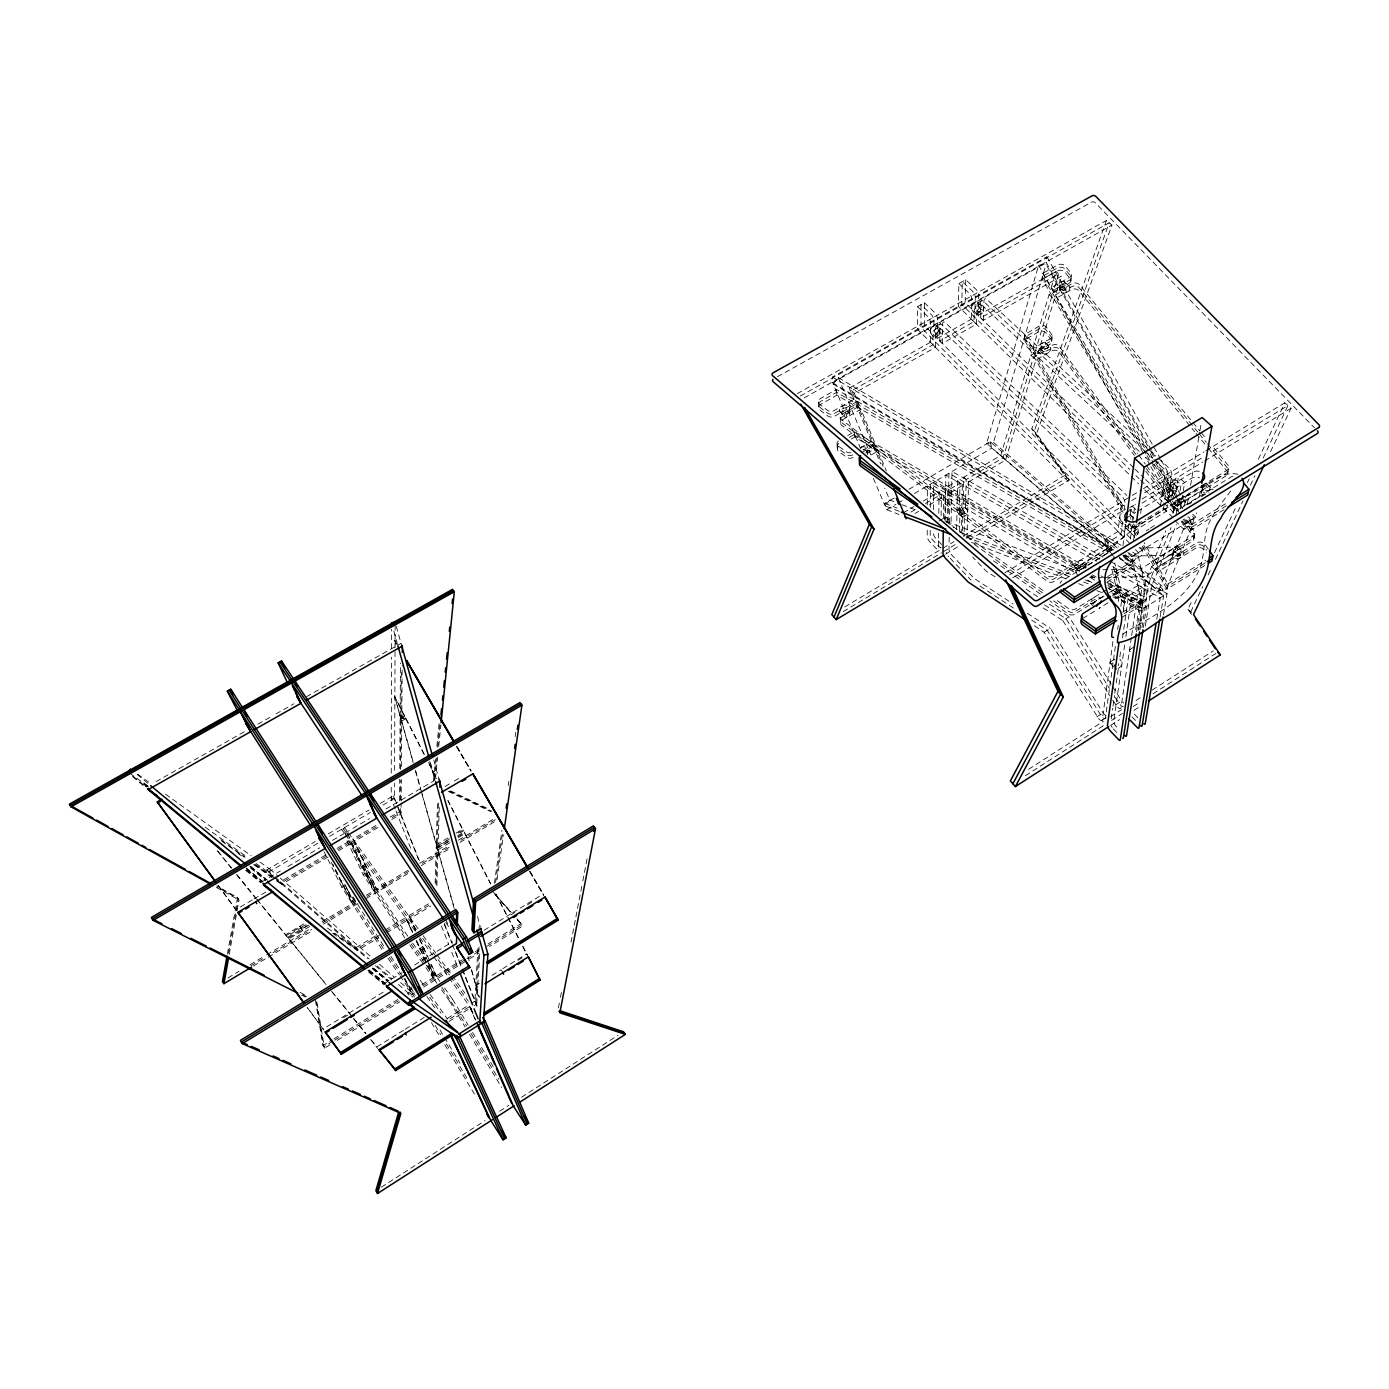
<?xml version="1.0" encoding="UTF-8"?>
<svg xmlns="http://www.w3.org/2000/svg" width="1389" height="1389" viewBox="0 0 1389 1389"><rect width="100%" height="100%" fill="white"/><g stroke="black" fill="none" stroke-linecap="round" stroke-linejoin="round"><path stroke-width="0.75" stroke-dasharray="5 3.75" d="M1129.83 543.429L917.573 329.297L917.504 306.639L924.432 302.767L924.414 325.46L1136.983 539.019M395.188 808.988L391.194 798.883L391.229 783.865M391.247 773.117L391.438 657.136M391.455 648.541L391.49 629.217M927.227 530.129L927.21 536.432A4.462 1.667 59.3 0 0 929.883 542.005L935.717 548.117A4.48 1.667 59.2 0 0 938.46 548.204L938.617 532.022M927.296 504.867L927.366 485.924L1076.423 573.483M419.356 860.798L394.511 798.293L394.563 783.257M394.598 770.374L395.136 624.356M930.37 342.319L849.235 388.069L854.287 393.226L935.526 347.302L930.37 342.319L930.456 322.699A5.209 2.188 62 0 0 927.348 316.05L917.504 306.639M930.231 530.442L930.196 534.661A4.462 1.667 59.3 0 0 932.87 540.217L938.721 546.328A4.48 1.684 59.3 0 0 940.995 547.457L937.992 549.245M930.335 507.28L930.456 484.101L1079.739 571.435M399.546 800.811L399.685 779.194M399.754 768.395L400.101 718.686L404.512 716.151L403.765 714.206L400.101 716.307L401.786 718.721L405.102 716.811L424.999 755.824M400.101 716.307L400.466 663.039M400.292 808.467L400.275 812.791L390.951 818.277M400.362 799.821L400.501 780.392M400.57 769.575L400.935 719.884L403.244 718.564L402.497 716.62L400.952 717.505L401.282 670.644M391.75 819.458L401.056 813.971L401.143 803.172M401.161 801.002L401.334 779.403M401.421 766.45L401.768 721.099L400.101 718.686M401.786 718.721L402.202 665.453M933.356 509.694L933.547 482.296L1083.073 569.386M935.526 347.302L935.682 327.682A5.226 2.205 61.9 0 1 938.86 327.04L1118.128 498.373A5.591 2.552 58.4 0 1 1121.305 505.37L1117.937 531.536L1104.585 539.713L1105.766 544.557L1111.686 550.339L1062.151 580.776A5.625 4.445 4 0 0 1061.127 581.592M1139.24 451.39L980.443 303.653A5.191 2.309 62.1 0 0 977.144 304.382L976.536 324.141L942.402 343.413L937.245 338.465L937.401 318.81A5.209 2.205 62.1 0 0 934.293 312.16L924.432 302.767M938.825 513.305L939.051 491.758L922.938 501.238M942.402 343.413L942.627 323.776A5.226 2.222 61.9 0 1 945.822 323.116L1125.403 493.963A5.573 2.587 58.4 0 1 1126.705 495.491M941.134 515.684L941.395 494.154L925.265 503.651M943.444 518.08L943.739 496.567L939.051 491.758M944.468 519.59A3.837 1.875 -43.9 0 0 944.833 518.305L945.267 488.095L957.663 480.802L962.386 485.577L961.223 532.039M945.18 521.569L945.857 475.073L1096.32 561.225M948.131 521.917L948.93 473.267L1099.619 559.194M949.191 537.213L948.982 549.35A4.497 1.702 59.1 0 0 951.656 554.923L974.123 578.362L1013.137 603.955M949.451 523.063L949.972 492.887L945.267 488.095M978.099 315.407L1056.039 271.463L1061.352 276.203L983.325 320.303L978.099 315.407L978.724 295.631A5.174 2.309 62.3 0 0 975.686 289.016L965.72 279.779L958.879 283.582L958.41 306.396L1138.633 483.806M956.587 529.365L957.663 480.802M959.486 531.64L960.025 509.294A3.802 1.493 59.5 0 1 962.403 509.277A3.802 1.493 59.5 0 1 964.661 514.017L964.053 536.328M965.72 279.779L965.164 302.611L1133.302 467.468M1123.006 512.367L1024.388 340.027L1038.798 331.797A4.844 3.525 0.9 0 1 1046.108 332.943L1051.143 339.871A4.861 3.542 1.1 0 1 1049.893 344.298L1030.846 355.254L1000.705 455.488L963.862 477.156L962.369 533.914A4.462 1.719 59.3 0 1 962.16 534.73M976.536 324.141L971.328 319.227L971.883 299.468A5.174 2.292 62.3 0 0 968.827 292.853L958.879 283.582M435.139 883.178L436.181 847.186L448.23 839.998M449.168 840.866L438.039 847.516L436.25 844.877L437.5 801.8M436.007 884.463L437.084 848.505L449.116 841.3M438.42 803.137L437.153 846.196L450.123 838.452M966.935 538.602L968.584 481.914L963.862 477.156M436.893 885.765L437.969 849.808L436.181 847.186M438.039 847.516L439.289 806.61M983.325 320.303L984.002 300.528A5.191 2.327 62.1 0 1 987.319 299.798L1155.926 455.957M474.031 1005.827L476.74 1004.125L474.864 1001.261L475.646 987.666L479.118 985.496M479.726 953.896L477.677 988.343L475.767 985.461L478.024 946.673M478.91 931.498L479.257 925.404M475.802 1002.702L476.601 989.107M476.722 986.902L479.136 945.978M476.74 1004.125L477.556 990.548L475.646 987.666M1024.388 340.027L1024.717 334.436L1039.18 326.172A4.861 3.542 0.9 0 1 1046.507 327.335L1051.56 334.263A4.879 3.559 1.1 0 1 1050.31 338.69L1032.808 348.743L1037.878 353.466L1052.098 345.288A4.914 3.594 1.3 0 1 1059.755 346.903L1137.626 453.491M1145.96 453.908L1042.306 279.363L1042.705 273.39L1057.706 264.952A5.018 3.559 0.9 0 1 1065.172 265.976L1070.745 272.748A5.018 3.577 1 0 1 1069.565 277.314L1051.143 287.749L1056.404 292.489L1071.909 283.686A5.052 3.611 1.3 0 1 1079.791 285.231L1191.536 420.902M1040.83 350.913L1041.212 345.323M1051.716 341.625L1052.133 336.016M1059.633 289.902L1060.085 283.946M1070.919 280.838L1071.423 274.866M433.437 780.479L435.573 759.002M436.858 746.119L439.219 722.506M434.462 779.507L436.615 758.029M437.691 747.299L440.053 723.669M435.486 778.517L437.657 757.057M438.733 746.31L440.903 724.85M1151.325 450.088L1046.316 262.66L1046.924 256.774L832.358 377.079L832.48 382.739L1113.787 550.096M1085.694 568.361L1086.094 564.663M1122.572 521.83L1120.923 534.418L1107.554 542.613L1108.717 547.44L1081.475 564.16A4.653 2.014 -44.2 0 0 1077.656 568.726A4.653 2.014 -44.2 0 0 1079.861 570.237M1123.944 510.822L1124.934 503.165A5.573 2.57 58.4 0 0 1121.756 496.168L942.35 325.078A5.226 2.222 61.9 0 0 939.155 325.738L939.086 333.794A4.323 1.823 61.9 0 1 936.464 334.315A4.323 1.823 61.9 0 1 933.877 328.811L933.929 320.755A5.209 2.205 62.1 0 0 930.821 314.105L920.976 304.712L920.994 327.387L1131.879 539.679M1111.686 550.339L1110.523 545.512L1123.892 537.317L1125.576 524.729M1122.937 545.738L1125.784 524.382M1112.902 641.51L1102.345 719.624A4.809 1.893 56.3 0 1 1098.89 718.981L1044.129 632.255L1033.277 625.085M1118.301 601.489L1118.874 597.27L1124.534 602.895L1123.371 611.316M1128.91 523.74L1128.059 530.042L1145.838 519.156M1130.229 514.763L1131.254 507.211A2.813 1.302 58.2 0 1 1133.32 507.176L1136.167 509.902M1115.35 646.371L1105.453 717.627A4.809 1.893 56.3 0 1 1101.998 716.984L1047.254 630.328L1029.544 618.661M1117.659 629.547L1118.232 625.328M1120.836 606.403L1121.704 600.083L1119.326 591.141L1112.207 595.568M1130.42 539.14L1134.882 504.988A2.813 1.302 58.2 0 1 1135.455 504.259M1123.302 609.927L1125.663 593.051L1139.188 584.63L1144.883 590.203L1138.754 630.38M1133.424 541.224L1135.803 524.104M1128.667 553.707L1131.67 556.624L1132.261 552.371M1134.344 537.456L1136.133 524.677M494.415 883.473L501.933 830.275M508.235 785.566L508.843 781.312M515.145 736.621L515.736 732.368M495.595 882.605L502.818 831.542M1119.829 656.98L1120.732 650.66M1122.52 638.02L1128.493 595.846L1142.036 587.408L1135.369 631.856M1106.998 582.113L1132.695 566.226L1133.476 560.652L1124.083 555.235M1111.217 718.808L1112.711 708.251M1113.006 706.133L1114.499 695.576M1114.794 693.458L1115.992 685.02M1116.305 682.902L1118.701 666.008A4.184 1.736 56.6 0 0 1118.128 663.543M1137.591 534.73L1139.414 521.882M1140.629 513.322L1141.254 509.051M497.071 879.619L503.426 834.945M1124.673 645L1113.735 721.03A4.827 1.927 56.1 0 0 1116.461 726.846L1119.221 729.729M1125.871 636.579L1131.341 598.659L1144.883 590.203M1131.358 637.568L1120.992 707.678A4.792 1.945 56.2 0 1 1117.503 707.07L1110.887 697.643M1131.67 635.45L1139.188 584.63M1136.567 631.873L1139.761 610.691L1167.055 593.589L1112.346 562.528M1121.965 617.358L1141.445 605.153L1142.244 599.926L1108.613 580.255M1138.511 629.234L1145.925 580.428L1151.585 566.521L1192.127 541.363A5.313 4.098 6.9 0 0 1192.821 535.755L1181.379 520.042M1139.952 629.755L1143.199 608.556L1141.723 601.576L1109.36 589.196M1160.527 505.492L1164.607 479.066A5.539 2.674 58.4 0 0 1161.482 472.086L1150.37 461.738M1141.914 627.724L1148.772 583.206L1154.45 569.316L1177.16 555.201A4.445 1.806 -44.8 0 0 1180.98 550.443A4.445 1.806 -44.8 0 0 1178.063 549.87L1156.985 562.962L1171.049 527.646M1143.321 627.62L1146.62 606.403L1107.363 583.536M1147.609 518.062L1163.531 508.322L1164.52 501.967M1164.85 499.832L1165.84 493.477A4.705 1.997 -45.6 0 1 1169.868 488.39A4.705 1.997 -45.6 0 1 1172.958 489.136L1171.934 495.508M1145.335 626.231L1151.637 586.002L1157.332 572.094L1195.669 548.238A5.348 4.132 7.4 0 1 1203.759 549.697L1206.103 552.926M1167.559 501.186L1171.76 474.708A5.539 2.691 58.4 0 0 1168.653 467.728L1157.506 457.432M1130.42 523.913L1125.073 527.178L1131.045 532.925L1166.534 511.152L1167.541 504.797M1167.871 502.679L1170.996 482.99A2.795 1.354 58.1 0 1 1173.132 482.921L1177.455 486.949L1176.466 492.991M1170.58 504.016L1173.583 506.829L1174.278 502.592M1175.997 491.984A4.705 1.997 -45.6 0 0 1172.906 491.237A4.705 1.997 -45.6 0 0 1168.896 496.324A4.601 2.205 58.1 0 1 1165.388 496.394A4.601 2.205 58.1 0 1 1162.819 490.63A4.688 1.997 -45.6 0 1 1166.829 485.542A4.688 1.997 -45.6 0 1 1169.92 486.306A4.601 2.222 58.1 0 0 1172.49 492.053A4.601 2.222 58.1 0 0 1175.997 491.984L1178.167 478.615A2.778 1.354 58.1 0 1 1180.32 478.545L1184.643 482.556L1183.289 490.63M1173.184 513.149L1175.146 501.047M1156.777 619.147L1160.266 597.843L1111.356 569.855M1176.049 515.006L1178.376 500.891M1180.042 490.803L1181.049 484.744L1176.726 480.733A2.778 1.354 58.1 0 0 1174.59 480.802L1172.438 494.154A4.601 2.222 58.1 0 1 1172.177 494.866M1160.128 617.046L1163.652 595.725L1162.246 588.728L1122.92 555.131M1204.784 565.497L1166.968 589.179L1167.854 583.918L1144.171 542.648M1172.75 554.558L1173.653 549.228M1180.251 508.791L1182.959 492.644M1163.478 614.928L1167.055 593.589M1187.335 504.311L1189.14 493.737M1190.599 485.265L1199.662 432.378M1200.027 430.26L1201.468 421.787M1224.004 509.711L1191.172 530.025L1192.161 524.382L1187.734 516.951M227.379 954.017L237.536 897.554L216.753 885.991M1131.67 556.624L1195.738 517.073L1196.485 512.854M1199.506 495.96L1201.381 485.403M1201.572 492.14L1202.596 486.428M1193.932 538.724L1194.887 533.376M228.49 953.167L238.283 898.787L217.517 887.258M229.202 954.399L236.772 912.59M237.137 910.49L239.03 900.037L237.536 897.554M1139.414 547.249L1142.4 550.27L1133.424 555.808L1132.417 561.173L1123.093 555.635M558.395 1007.963L560.027 999.49M560.444 997.371L561.66 991.017M571.018 942.315L575.497 919.014M575.897 916.896L577.13 910.559M577.529 908.441L582.408 883.022M582.824 880.904L584.04 874.549M584.439 872.431L587.703 855.485M1227.65 473.666L1228.761 467.919M1107.693 576.591L1141.341 555.652L1142.4 550.27M1174.886 520.476L1183.897 529.348L1185.112 523.896L1193.932 518.462L1191.814 514.694M1193.932 518.462L1192.682 523.931L1188.446 516.343M1110.992 550.148L986.624 443.369L1038.642 265.23L1046.039 264.414L1149.901 449.932M986.624 443.369L993.5 442.414L1046.039 264.414M1032.808 348.743L1049.077 294.642L1069.079 283.287A5 3.559 1.1 0 0 1070.242 278.72L1064.686 271.966A5 3.542 0.9 0 0 1057.255 270.924L1042.306 279.363M1051.143 287.749L1056.039 271.463M968.584 481.914L1005.48 460.176L1035.916 359.977L1051.681 350.879A4.896 3.577 1.4 0 1 1059.303 352.493L1134.327 455.47M1037.878 353.466L1054.32 299.364L1071.405 289.659A5.035 3.594 1.4 0 1 1079.253 291.204L1194.696 431.719M1056.404 292.489L1061.352 276.203M1069.322 480.004L1064.669 475.507L1031.784 428.871L1106.495 220.434L1111.947 225.087L1036.611 433.507L1069.322 480.004L969.678 539.661M1208.291 549.193L1204.767 544.349A5.365 4.132 7.3 0 0 1196.641 542.891L1159.867 565.757L1154.103 560.184L1165.77 530.737M1172.767 513.079L1175.094 507.193L1225.862 476.045A5.487 4.115 6.7 0 0 1226.296 470.211L1207.058 446.789M1177.768 500.439L1183.775 506.065L1186.675 498.807L1183.671 495.995L1180.772 503.252L1207.163 487.053A4.618 1.91 -45.7 0 1 1210.097 487.799A4.618 1.91 -45.7 0 1 1206.121 492.765M1159.867 565.757L1176.361 524.573M1119.169 557.163L1158.461 590.881L1184.366 526.917L1181.223 521.257M1158.461 590.881L1166.17 589.596L1192.3 525.667L1188.064 518.08M1191.519 614.511L1187.994 609.233L1191.658 601.454M1214.49 552.77L1236.401 506.03M1247.357 482.66L1249.197 478.771M1258.33 459.29L1284.808 402.81L1291.093 408.244L1269.911 453.022M1190.738 611.907L1202.666 586.592M1208.17 574.907L1211.833 567.129M1215.497 559.333L1243.016 500.925M1250.343 485.351L1254.944 475.628M1263.191 458.092L1287.95 405.536L1210.809 452.449M1230.637 491.064C1220.532 504.971 1207.614 518.479 1205.235 536.258C1203.638 548.863 1203.516 562.041 1197.474 573.57C1182.473 603.798 1149.172 617.567 1122.017 634.513M1111.912 592.895L1142.296 604.545L1147.401 597.808L1138.181 555.444L1132.591 552.128M1142.296 604.545L1132.851 562.406L1138.181 555.444M899.256 511.326L885.088 505.891L889.741 500.04L884.776 488.199M860.781 448.89L833.14 384.024L838.314 377.669L1121.409 545.512M256.01 863.524L268.285 872.292L270.508 869.618L278.633 876.685M1146.342 530.841L1149.033 529.053M1150.387 528.167L1154.519 525.493M1110.592 725.388L1119.569 719.624M1133.962 710.369L1139.362 706.897M1101.894 720.44L1106.564 717.436M1028.624 769.263L1103.456 721.29M1110.766 716.602L1121.6 709.657M1135.976 700.438L1141.376 696.983M1152.158 690.073L1213.274 650.885M381.333 1187.178L485.126 1120.576M499.693 1111.235L508.808 1105.401M521.552 1097.223L618.07 1035.291M1025.447 775.704L1104.429 725.006M1111.599 720.387L1122.381 713.477M1133.181 706.55L1140.369 701.931M1152.957 693.858L1215.896 653.455M1096.859 716.863L1103.074 712.887L1105.106 715.005A4.809 1.91 56.3 0 0 1106.026 715.821M1115.471 704.97L1121.635 701.011L1123.684 703.112M1110.505 661.789L1115.367 658.716M1129.951 649.496L1134.796 646.441M1122.677 612.167L1142.244 599.926M1167.854 583.918L1205.791 560.184M1141.723 601.576L1162.246 588.728M1124.1 613.66L1141.845 602.548L1108.266 582.894M1205.287 562.858L1167.402 586.557L1143.772 545.304M1112.207 595.377L1121.183 589.804L1114.742 563.049M1104.394 577.442L1144.883 576.713L1180.008 554.888L1176.257 546.953L1139.831 548.151M1082.899 618.418L1097.241 609.511M1107.936 602.843L1099.029 608.382A4.48 3.559 5.3 0 0 1099.897 607.653M1115.054 598.416L1122.173 593.971L1116.478 588.328L1111.131 591.645M1122.173 593.971L1124.361 603.017L1118.874 597.27M447.136 1018.536L468.822 1005.028M472.138 1002.962L474.864 1001.261M449.88 1018.849L469.76 1006.469L475.802 1020.359M448.994 1021.436L470.697 1007.893L474.153 1015.845M1106.495 589.7L1075.468 608.938A5.382 4.289 4.5 0 1 1068.054 608.243L1055.675 599.458M1108.283 588.589L1115.454 584.144L1111.408 567.632M1154.103 560.184L1193.082 535.998A5.33 4.098 6.8 0 0 1193.776 530.39L1186.119 519.903M1111.322 569.507L1141.081 568.761L1176.257 546.953M441.546 989.819L449.654 1001.278L452.658 999.42L468.128 1025.082M1044.129 632.255L1050.379 628.384L1103.074 712.887M1043.226 607.965L1062.863 620.64L1069.079 616.785L1111.356 684.534M403.505 1030.325L376.853 1046.855L371.453 1040.222M405.223 1029.249L424.166 1017.495M475.767 985.461L479.379 983.221M492.036 975.373L501.064 969.765L502.992 972.613M502.887 968.619L526.761 953.809L527.386 955.528L522.49 946.013M1098.595 599.197L1107.554 593.641M1109.36 592.53L1118.319 586.974L1112.815 564.299M1104.029 596.055L1074.912 614.129A5.365 4.289 4.6 0 1 1067.516 613.434L1049.91 600.899M517.906 960.355L525.233 955.806M1183.897 529.348L1226.938 502.887M1107.346 579.369L1133.094 563.448L1121.826 556.937M1226.383 505.735L1191.658 527.212L1186.137 517.923M329.992 1044.841L324.47 1048.244L322.908 1045.604L332.075 1039.962M333.916 1038.833L398.157 999.281M407.324 993.621L411.005 991.364M422.013 984.575L462.398 959.712M475.229 951.812L478.91 949.538M488.077 943.895L521.118 923.546L522.82 925.994L489.761 946.378M425.815 967.577L433.229 978.047L436.181 976.224L430.816 964.4M332.874 1041.264L323.689 1046.924L316.241 1001.521M334.697 1040.135L398.956 1000.549M408.14 994.889L413.644 991.503M422.829 985.843L465.055 959.834M466.895 958.705L479.743 950.788M487.088 946.256L521.969 924.779L517.784 920.039M414.547 997.059L412.273 993.743L415.259 991.902M436.91 983.273L434.601 979.992L437.57 978.169L430.573 962.733M337.336 1040.309L399.772 1001.834M410.797 995.045L414.46 992.77M423.645 987.11L467.728 959.955M469.551 958.827L478.736 953.167M1175.476 500.995L1183.654 495.995M1105.766 544.557L1054.581 575.931A5.591 4.41 3.4 0 1 1046.681 575.011L842.22 420.225A5.191 3.924 -3.8 0 1 842.359 413.922L858.94 404.512L854.287 393.226M1179.521 499.363L1226.973 470.298A5.504 4.115 6.7 0 0 1227.407 464.447L1212.232 446.025M1173.583 506.829L1186.675 498.807M383.156 992.197L323.116 1029.023L307.854 1008.119M484.136 930.248L510.892 913.84M512.697 912.729L541.45 895.089M1112.763 554.819L1106.877 549.054L1054.077 581.435A5.556 4.41 3.5 0 1 1046.212 580.533L842.498 425.954A5.174 3.907 -3.8 0 1 842.637 419.652L860.902 409.251L876.268 446.459L865.746 452.519M343.396 1017.755L350.584 1013.345M511.239 914.761L514.815 912.556M527.403 904.847L534.574 900.437M1077.916 576.018L1075.19 570.41L1109.828 549.141L1113.405 556.607M1183.775 506.065L1231.401 476.809A5.539 4.15 7.2 0 1 1234.335 475.958M1080.868 569.716L1108.005 553.048M1179.834 508.912L1204.367 493.842M1126.635 517.958L1135.698 512.437M1137.504 511.326L1191.814 478.181A7.136 5.4 6.3 0 1 1199.645 477.781M423.61 947.958L420.554 949.816L416.144 940.179M1168.305 497.366L1175.424 493.026M384.44 983.464L402.029 972.699M414.599 965.008L452.64 941.707M1009.647 574.768L1124.309 505.04M1131.705 500.544L1137.261 497.175M1144.658 492.678L1203.464 456.912M1012.616 577.824L1125.507 509.086M1142.157 498.946L1202.874 461.964M1204.714 460.853L1291.093 408.244M1129.743 507.697L1135.195 504.381M1171.344 482.365L1178.514 477.99M1127.434 512.072L1134.691 507.645M1141.966 503.2L1192.838 472.191A7.171 5.4 6.2 0 1 1199.714 471.461M1004.855 572.858L1130.507 496.533M1132.365 495.404L1141.602 489.796M1143.442 488.668L1204.055 451.876M1205.878 450.748L1284.808 402.81M1188.81 504.242L1191.623 502.54M327.457 928.095L355.636 947.871L376.679 935.144M385.1 930.057L405.588 917.66L412.585 931.845M415.745 931.22L408.731 915.768L429.097 903.458M379.284 935.405L356.469 949.208L333.586 933.165M385.951 931.377L406.456 918.98L412.62 932.47M409.599 917.07L429.948 904.76M332.683 933.286L357.303 950.527L378.364 937.783M386.802 932.696L407.307 920.282M415.693 929.953L410.45 918.372L430.816 906.045M945.649 554.055L960.459 545.183M257.26 899.707L285.717 934.71L304.938 923.234M436.25 844.877L449.22 837.15M455.974 833.122L462.728 829.094L463.422 830.935L458.37 833.938M286.203 935.561L300.354 927.123M458.023 833.035L463.075 830.014L448.074 800.55M300.719 927.626L305.788 924.605M256.427 898.909L286.707 936.429L306.205 924.779M309.695 926.463L288.756 938.964L287.783 937.245L308.323 924.97M457.606 835.831L464.186 831.907L490.907 884.22M308.844 925.091L301.691 929.363L299.868 926.255L302.055 929.883L288.27 938.113L326.033 984.593M457.953 836.751L464.534 832.827M437.969 849.808L450.019 842.619M458.301 837.671L464.881 833.747L464.186 831.907M844.772 606.906L941.117 549.332M942.975 548.221L954.069 541.588M963.289 536.085L1064.669 475.507M228.022 977.908L239.082 971.293M250.142 964.678L264.9 955.858M266.74 954.764L310.98 928.303M322.04 921.706L355.219 901.86M366.279 895.245L408.644 869.913M419.704 863.298L449.185 845.675M458.387 840.171L495.231 818.138M250.871 965.893L265.612 957.073M272.991 952.663L311.709 929.501M322.769 922.886L355.966 903.041M367.026 896.426L409.408 871.059M422.308 863.35L451.807 845.71M461.009 840.206L496.029 819.267M843.279 611.559L941.534 552.805M943.374 551.693L956.344 543.95M967.404 537.317L1066.995 477.747L1034.197 431.198L1109.221 222.761L799.751 396.316M253.423 966.015L266.341 958.288M268.181 957.177L312.456 930.699M323.515 924.067L358.57 903.11M365.932 898.7L410.189 872.223M421.249 865.607L450.731 847.95M459.95 842.446L496.828 820.378M341.104 881.182L352.285 903.614L341.85 887.258L344.698 885.557L353.987 900.089M337.006 848.384L349.941 840.779L373.693 890.818L363.154 874.584L365.984 872.9L349.004 837.029M939.068 521.049L945.18 517.42M957.351 510.197L963.428 506.603M1201.225 496.758L1209.038 492.192M903.249 512.819L913.979 506.499M325.703 855.034L279.988 881.946L281.516 884.394L329.071 856.371M365.984 872.9L376.541 889.116L352.928 839.025L377.131 824.771M390.17 817.097L399.476 811.61L401.056 813.971M326.467 856.249L280.752 883.178L273.789 878.213M337.787 849.582L350.723 841.96L362.842 867.5L365.741 865.781L353.691 840.206L377.912 825.951M910.941 512.09L916.323 508.93M252.19 900.037L235.939 909.621L218.177 885.279M253.996 898.978L266.184 891.807M445.174 786.417L452.501 782.094M454.342 781.017L461.113 777.024M338.551 850.797L351.504 843.158L349.941 840.779M407.724 936.134L378.051 891.443L354.473 841.404L380.569 826.038M915.073 513.461L918.65 511.343M929.397 505.006L943.739 496.567M949.972 492.887L962.386 485.577M273.147 876.546L266.879 869.861L315.181 841.56M328.203 833.938L369.075 809.995M380.239 803.467L393.243 795.845L394.511 798.293L381.506 805.915M268.285 872.292L318.394 842.915M329.54 836.386L370.377 812.443M894.117 497.991L884.88 503.391L886.738 509.728L895.94 504.329M897.798 503.252L903.319 500.005M914.379 493.529L991.815 448.126L1111.287 550.739M261.688 881.911L280.404 870.938M287.888 866.545L319.713 847.863M332.492 840.362L349.212 830.535M352.91 828.365L369.526 818.625M385.934 808.988L434.462 780.496M908.892 489.327L990.218 441.754L1114.725 548.134M871.146 454.915L878.108 450.904L886.338 470.854M860.26 447.848A4.184 2.222 -44.3 0 1 860.867 447.449L871.389 441.424L876.268 446.459M863.316 449.984L873.82 443.942L858.402 406.699L845.467 414.044A4.323 2.379 -44.8 0 1 841.838 413.158A4.323 2.379 -44.8 0 1 845.207 408.314L856.44 401.942L851.752 390.639L932.957 344.819L933.026 333.256A4.393 2.361 -46.9 0 1 936.499 328.29A4.393 2.361 -46.9 0 1 939.936 329.367L939.815 340.93L973.932 321.675L974.279 310.042A4.375 2.327 -47.6 0 1 977.787 305.076A4.375 2.327 -47.6 0 1 981.103 306.205L980.703 317.855L1058.696 273.841L1053.765 290.11L1064.287 284.155A4.271 2.17 -48.4 0 1 1067.308 285.283A4.271 2.17 -48.4 0 1 1063.8 290.127L1051.699 297.003L1035.343 351.104L1045.292 345.375A4.132 2.066 -47.2 0 1 1048.278 346.347A4.132 2.066 -47.2 0 1 1044.893 350.983L1033.381 357.598L1003.101 457.832L966.223 479.535L965.372 509.85A3.837 1.858 -44.2 0 1 962.282 514.034A3.837 1.858 -44.2 0 1 959.313 513.461L960.025 483.181L947.611 490.491L947.142 520.684A3.837 1.875 -43.9 0 1 946.482 522.507M861.076 452.866L873.23 445.886L878.108 450.904M405.466 717.783L403.713 718.79L402.029 716.394L404.147 715.179L394.493 696.149L413.262 762.943M401.768 721.099L405.848 718.738L405.102 716.811M866.979 453.387L875.66 448.387L883.109 466.374M851.318 439.028L854.704 437.084L1080 569.143M847.672 435.538L854.478 431.649L1086.181 567.146M849.495 437.292L854.6 434.375L1084.028 568.691M858.94 404.512L853.922 399.39L834.199 410.554A5.157 3.889 -4.2 0 1 827.479 410.293L819.684 404.39A5.157 3.872 -4.4 0 1 820.448 398.521L836.525 389.476L1112.815 548.742M860.902 409.251L855.902 404.147L834.494 416.283A5.139 3.872 -4.2 0 1 827.809 416.023L820.048 410.12A5.139 3.854 -4.4 0 1 820.795 404.268L836.838 395.223L1108.353 552.145M935.023 337.093L941.933 333.186M976.259 313.862L983.065 310.007M937.245 338.465L971.328 319.227M156.054 781.59L247.242 730.145M257.885 724.138L272.366 715.977M275.977 713.929L293.947 703.789M306.413 696.757L400.588 643.611M804.162 397.896L1111.947 225.087M832.48 382.739L1046.316 262.66M936.394 326.068L943.357 322.144M977.925 302.715L984.801 298.861M797.234 393.677L1106.495 220.434M777.475 376.697L1091.389 202.186A2.535 1.754 1.1 0 1 1095.07 202.568L1314.411 427.725M391.194 798.883L394.511 798.293M1184.366 526.917L1192.3 525.667M1124.152 556.329L1180.008 554.888M1075.19 570.41L1079.444 570.289M1102.814 569.716L1109.186 569.559M1089.48 577.702L1102.258 577.477M889.741 500.04L893.804 501.568M901.912 504.658L916.115 510.041M946.551 521.587L1076.388 570.862M1090.591 576.244L1094.654 577.789M1106.825 582.408L1147.401 597.808M884.88 503.391L897.016 508.027M959.695 531.987L1070.936 574.508M1085.087 579.925L1093.178 583.015M966.102 536.953L1069.391 576.574M1083.559 582.008L1089.636 584.335M886.738 509.728L898.839 514.399M971.536 542.422L1066.457 578.987M1078.576 583.658L1084.635 585.984M1096.754 590.655L1102.797 592.981M1112.902 596.871L1143.199 608.556L1107.727 587.807M450.592 790.914L489.188 809.318M449.463 791.14L491.914 811.367M448.334 791.383L490.768 811.558M302.733 994.715L306.587 996.66M301.621 995.097L305.476 997.042M299.989 992.388L307.716 996.295M216.371 887.467L239.03 900.037M1102.918 557.163L952.003 471.461L951.066 522.264A4.445 1.719 59.4 0 0 952.437 526.171M1112.797 566.712L1163.652 595.725L1119.465 557.77M1110.575 550.443L836.682 392.358L820.621 401.404A5.139 3.854 -4.4 0 0 819.857 407.255L827.653 413.158A5.157 3.889 -4.2 0 0 834.338 413.436L842.845 408.609A4.306 3.247 -3.8 0 1 848.835 409.199A4.306 3.247 -3.8 0 1 847.828 413.748L842.498 416.787A5.174 3.907 -3.8 0 0 842.359 423.089L1046.438 577.772A5.573 4.41 3.4 0 0 1054.32 578.692L1078.246 564.021A4.653 3.663 4.3 0 1 1083.489 563.83A4.653 3.663 4.3 0 1 1085.764 567.65M1119.586 558.638L1132.695 566.226M1092.414 574.838L1096.147 577.008M1101.13 575.897L1106.738 579.161M1091.181 575.688L1094.897 577.876M1107.936 585.516L1141.445 605.153M1090.938 577.98L1094.671 580.168M1087.604 580.046L1093.195 583.328M1113.683 595.377L1139.761 610.691M832.358 377.079L1118.562 546.971M1127.851 552.492L1133.424 555.808M833.14 384.024L1112.381 550.218M1123.545 556.867L1132.851 562.406M1026.141 589.249L1038.659 597.287M1049.389 604.163L1069.079 616.785M1044.528 604.909L1065.971 618.713L1109.412 688.336M995.062 576.852L986.155 571.087L972.63 557.093M1027.322 613.261L1050.379 628.384M979.957 586.019L1015.376 609.337M946.065 521.604L1045.066 591.922M974.262 544.332L1043.07 593.277M1053.661 600.812L1067.776 610.847A5.382 4.289 4.6 0 0 1075.19 611.542L1093.664 600.083A4.48 3.559 5.3 0 1 1097.345 599.458M993.534 560.774L1041.108 594.631M220.834 839.72L245.193 857.117M255.628 864.566L276.515 879.463M221.615 840.987L244.221 857.117M254.656 864.566L272.053 876.963M238.04 853.419L241.512 855.902M253.683 864.566L274.553 879.445M276.289 880.678L281.516 884.394M129.75 773.256L149.04 787.042M205.155 827.167L247.242 857.256M137.546 774.055L149.786 782.858M165.534 794.178L251.253 855.798M260.003 862.083L270.508 869.618M137.216 774.541L148.883 784.177M250.576 868.16L265.577 880.557M372.269 968.671L387.271 981.068M250.975 866.562L267.591 880.331M373.936 968.446L388.885 980.842M249.812 866.076L266.428 879.845M372.703 967.925L387.653 980.304M250.715 867.292L265.733 879.758M372.617 968.359L387.653 980.808M132.997 776.138L146.331 787.164M246.322 869.896L261.306 882.31M367.963 970.546L384.631 984.332M132.511 776.642L145.828 787.667M245.662 870.295L260.646 882.692M368.814 972.231L383.781 984.627M147.755 786.157L142.772 782.007L146.574 787.216M245.905 867.639L262.538 881.442M369.005 969.835L385.638 983.655M148.363 787.129L143.38 782.997L145.897 786.452M246.443 868.576L263.059 882.38M369.457 970.72L386.073 984.523M143.97 783.969L147.303 786.73M246.982 869.514L261.931 881.928M368.259 970.234L384.857 984.037M993.5 442.414L1118.475 548.95M1125.055 554.558L1166.17 589.596M280.248 878.091L371.297 957.16M379.44 964.226L394.059 976.936M400.57 982.579L415.207 995.288M266.879 869.861L273.373 875.521M274.987 876.928L369.144 958.966M377.27 966.032L391.872 978.759M398.365 984.419L412.984 997.146M274.779 877.952L367.304 958.67M375.429 965.737L391.663 979.905M1064.269 281.62L1069.547 286.325M1049.077 294.642L1054.32 299.364M1206.798 483.806L1212.84 489.362M1045.327 342.77L1050.431 347.476M1142.817 449.255L983.881 301.726A5.191 2.327 62.1 0 0 980.582 302.455L980.321 310.563A4.306 1.91 62.1 0 1 977.596 311.153A4.306 1.91 62.1 0 1 975.061 305.667L975.304 297.541A5.174 2.292 62.3 0 0 972.248 290.926L962.299 281.689L961.796 304.504L1129.813 469.569M1144.397 450.731L1152.349 458.11M1153.946 459.585L1165.058 469.916A5.539 2.691 58.4 0 1 1168.184 476.878L1166.361 488.477A4.601 2.222 58.1 0 0 1168.288 493.529A4.601 2.222 58.1 0 0 1171.951 495.126M1148.772 460.263L1145.595 457.311L1149.762 464.777M978.03 302.455L983.29 307.351M1030.846 355.254L1035.916 359.977M1169.642 485.108L1175.736 490.786M1192.7 514.225L1195.738 517.073M1175.094 507.193L1181.067 512.801M1163.531 508.322L1166.534 511.152M1177.785 546.572L1183.723 552.214M1129.674 509.398L1133.945 513.496M936.846 325.599L942.055 330.582M1129.743 514.156L1132.747 517.038M1031.784 428.871L1036.611 433.507M1117.937 531.536L1123.892 537.317M1151.585 566.521L1157.332 572.094M1187.994 609.233L1193.498 614.58M1104.585 539.713L1110.523 545.512M1146.116 580.324L1151.811 585.88M1145.925 580.428L1151.637 586.002M1134.848 468.978L1144.102 478.042M1145.647 479.57L1179.574 512.836M1135.976 475.628L1139.049 478.667M1140.595 480.177L1162.176 501.377M1163.722 502.887L1172.958 511.968M1182.091 520.927L1185.112 523.896M1000.705 455.488L1005.48 460.176M1144.796 489.883L1161.742 506.551M1163.27 508.079L1172.524 517.177M1125.663 593.051L1131.341 598.659M1115.454 584.144L1121.183 589.804M1074.912 567.25L1080.764 573.101M1090.434 603.191L1094.706 607.462M1135.386 549.645L1141.341 555.652M1110.228 663.369L1115.61 668.873M957.316 511.985L961.935 516.708M1137.851 717.731L1135.073 714.866A4.809 1.962 56 0 1 1133.684 713.095M839.807 411.682L844.79 416.839M1131.983 716.863L1137.522 722.593M941.707 544.54L935.856 538.446A4.462 1.684 59.3 0 1 933.2 532.89M950.163 558.291L971.102 580.185M1113.336 728.843L1117.485 733.184M493.217 891.998L511.36 912.504M516.934 918.824L521.118 923.546M495.474 894.829L512.211 913.736M494.953 894.499L511.673 913.406M517.246 919.692L522.82 925.994M1192.925 422.569L1199.818 430.955M1201.19 432.621L1206.711 439.323M1197.943 432.17L1079.513 288.218A5.052 3.594 1.3 0 0 1071.666 286.672L1066.683 289.502A4.202 2.986 1.1 0 1 1060.779 288.999A4.202 2.986 1.1 0 1 1061.422 284.797L1069.322 280.318A5.018 3.559 1.1 0 0 1070.485 275.734L1064.929 268.98A5 3.542 0.9 0 0 1057.48 267.938L1042.514 276.376L1146.359 451.026M1199.315 433.854L1206.208 442.223M1207.579 443.89L1226.852 467.329A5.487 4.115 6.7 0 1 1226.418 473.18L1203.638 487.14A4.601 3.473 6.6 0 0 1204.94 493.078M1196.068 433.403L1205.687 445.105M217.986 851.353L231.529 868.021M236.946 874.688L255.906 898.041M287.783 937.245L325.564 983.742M332.318 992.059L352.563 1016.974M353.917 1018.623L366.054 1033.572M217.153 850.589L232.05 868.924M236.634 874.81L255.576 898.127M331.433 991.225L353.014 1017.79M353.466 1018.606L365.602 1033.538M370.55 1039.371L377.739 1048.469M1138.893 455.245L1145.283 463.978M1146.55 465.732L1178.462 509.416M1135.976 454.481L1059.529 349.698A4.896 3.577 1.4 0 0 1051.89 348.101L1047.636 350.532A4.08 2.986 1.1 0 1 1041.924 350.011A4.08 2.986 1.1 0 1 1042.549 345.826L1050.101 341.503A4.879 3.542 1.1 0 0 1051.351 337.076L1046.299 330.148A4.861 3.525 0.9 0 0 1038.989 328.985L1024.544 337.232L1123.371 509.694M1146.168 468.458L1167.819 498.147M1169.087 499.884L1176.743 510.371M1183.098 519.104L1193.29 533.063A5.33 4.098 6.9 0 1 1192.595 538.689L1174.712 549.784A4.462 3.455 6.8 0 0 1174.243 554.645A4.462 3.455 6.8 0 0 1180.511 555.305L1196.155 545.564A5.348 4.132 7.4 0 1 1204.263 547.023L1206.607 550.252M218.021 885.401L236.495 910.542M307.091 1007.251L323.62 1029.874M1145.769 471.166L1176.292 513.062M347.059 831.073L344.524 827.601L348.101 835.154M348.326 832.827L418.037 928.685M423.107 935.648L435.764 953.08M437.031 954.816L450.974 973.984M452.241 975.738L464.916 993.17M1237.894 474.274C1220.063 469.933 1202.857 489.31 1186.796 495.89C1160.805 512.506 1132.452 526.57 1110.644 548.811A28.058 11.859 -44.6 0 0 1106.425 554.02M345.583 831.942L343.048 828.469L364.578 873.733L375.117 889.967L363.519 865.451L376.627 892.294L405.05 935.266M346.851 833.695L416.44 929.64M422.777 938.356L449.342 974.991M450.609 976.745L468.336 1001.174M344.107 832.827L341.572 829.32L343.378 833.105M345.357 834.563L414.86 930.613M419.912 937.592L432.552 955.059M433.819 956.795L447.727 975.998M448.977 977.752L471.722 1009.178M412.672 943.114L427.517 964.018M428.767 965.772L436.181 976.224M437.57 978.169L439.879 981.433M444.532 987.978L452.658 999.42M411.231 943.982L424.826 963.185M426.058 964.921L434.705 977.127L426.631 959.417M441.876 987.266L466.635 1026.02M404.841 937.888L375.204 893.144L351.504 843.158M409.772 944.867L424.583 965.824M420.259 980.304L425.208 987.371M430.173 994.455L447.518 1019.213M429.757 997.25L440.903 1013.171M426.874 996.486L436.754 1010.671M383.572 945.805L352.945 896.773M390.865 956.396L399.355 968.758M383.329 948.444L355.219 905.107L343.152 880.834M389.389 957.281L402.723 976.727M403.939 978.481L412.429 990.861M381.888 949.329L353.778 905.958L332.822 864.218M387.93 958.167L398.834 974.088M400.032 975.859L410.936 991.781L405.258 980.078M445.817 922.452L449.394 927.852M408.731 915.768L410.45 918.372M352.928 839.025L354.473 841.404M340.166 879.306L341.694 881.702M355.636 947.871L357.303 950.527M1112.502 686.374L1121.635 701.011M1115.124 697.486L1120.593 705.091A4.792 1.945 56.2 0 0 1123.354 706.602M1062.863 620.64L1109.742 695.802M300.84 927.991L302.524 930.734L301.569 929.015M472.555 1032.426L493.564 1067.256M471.062 1033.364L498.703 1079.201M449.654 1001.278L465.124 1026.957M469.551 1034.301L501.637 1087.5M440.035 1029.996L443.369 1035.517M444.463 1037.357L459.985 1063.123M435.208 1025.412L440.747 1034.631M446.286 1043.834L467.346 1078.802M431.475 1022.686L440.348 1037.409M444.775 1044.771L475.819 1096.32M1042.705 273.39L1148.998 451.876M1150.092 453.734L1154.519 461.165M1155.631 463.023L1176.674 498.356M1177.768 500.214L1182.195 507.645M1147.47 452.883L1152.992 462.172M1154.103 464.03L1180.615 508.634M1147.054 455.748L1151.464 463.179M1152.575 465.037L1173.531 500.318M1174.625 502.176L1179.035 509.607M1184.557 518.896L1191.172 530.025M395.882 644.27L394.684 640.121L396.768 643.68M457.276 747.074L471.288 771.034M530.268 871.806L543.255 893.995M395.084 641.162L397.167 644.722M456.547 746.24L470.576 770.183M529.504 870.903L543.568 894.933M456.651 746.796L470.906 771.138M529.817 871.858L543.863 895.87M1024.717 334.436L1124.795 508.878M1133.407 523.896L1138.789 533.272M1131.966 524.695L1137.331 534.071M1129.448 523.618L1136.949 536.727M1142.314 546.085L1166.968 589.179M285.717 934.71L286.707 936.429M1046.924 256.774L1160.093 458.214M1161.135 460.089L1186.519 505.283M1152.384 451.981L1156.62 459.551M1157.679 461.443L1177.837 497.418M1178.896 499.311L1183.15 506.881M1150.96 451.824L1182.768 508.617M1038.642 265.23L1144.519 455.366M1150.821 466.669L1170.736 502.436M1171.778 504.311L1175.979 511.847M428.541 762.474L436.719 778.656M495.804 893.752L507.193 915.716M508.183 917.608L519.26 939.433M522.854 946.187L527.073 954.66M404.512 716.151L394.493 696.149M405.848 718.738L424.392 754.869M429.27 764.384L436.094 777.684M447.814 800.498L463.422 830.935M464.881 833.747L490.265 883.213M496.133 894.638L506.863 915.559M507.853 917.469L518.583 938.408M324.036 851.7L341.85 887.258M335.652 870.261L338.36 875.695M331.12 862.065L343.274 886.408L353.709 902.763L346.278 887.797M353.292 898.162L355.15 901.895M404.894 978.481L412.273 993.743M411.005 987.11L413.766 992.822M1141.081 568.761L1144.883 576.713M346.972 840.64L363.154 874.584M416.995 941.464L434.601 979.992M405.588 917.66L412.655 933.095M416.179 940.822L426.927 964.279M427.829 966.24L433.229 978.047M428.177 961.726L421.249 947.611L425.728 957.455M429.062 963.653L436.077 979.089M420.068 939.589L429.687 960.806M419.252 938.947L427.239 956.517M469.69 1007.008L475.75 1020.932M873.351 478.372L885.088 505.891M445.8 919.362L447.953 924.466M838.314 377.669L870.66 454.637M849.235 388.069L853.922 399.39M855.902 404.147L871.389 441.424M873.23 445.886L880.695 463.874M444.22 923.303L452.241 943.461M455.453 951.534L461.86 967.664M462.676 969.678L477.104 1005.966M393.243 795.845L396.438 803.901M397.237 805.915L418.87 860.312M444.497 924.779L451.703 942.905M452.501 944.919L461.322 967.091M462.12 969.105L477.33 1007.39M395.987 811.002L411.925 851.37M441.424 926.046L448.612 944.207M451.79 952.281L458.179 968.428M394.684 640.121L395.466 642.222M429.618 761.537L434.965 780.219M394.875 697.139L413.436 762.735M415.398 770.148L420.676 788.917M421.266 791.001L454.481 908.684M467.971 956.639L469.135 960.806M471.704 970.39L479.344 997.51M415.624 771.294L421.492 792.147M422.065 794.248L454.342 909.014M471.357 969.539L478.979 996.677M396.316 626.387L401.56 645.191M433.785 759.922L438.907 778.847M477.521 916.462L480.351 927.244M393.834 631.127L397.323 643.68M430.451 762.821L435.104 779.542M990.218 441.754L991.815 448.126M1106.877 549.054L1107.884 553.187M1116.478 588.328L1118.683 597.392M317.057 1002.858L324.47 1048.244M315.425 1000.184L322.908 1045.604M818.277 401.994L818.642 407.741M836.525 389.476L836.838 395.223M837.063 443.681L837.341 449.098M840.189 417.325L840.467 423.055M849.512 408.088L849.755 413.835M854.478 431.649L854.704 437.084M867.465 449.741L867.656 455.141M1130.993 519.173A4.618 2.136 58.1 0 1 1130.247 518.722M1132.677 519.104A4.618 2.136 58.1 0 0 1133.059 518.219A4.723 2.031 -45.1 0 0 1130.368 517.246M1123.354 523.323A4.636 2.118 58.1 0 1 1122.468 522.611M1121.618 521.656A4.636 2.118 58.1 0 1 1119.829 516.847A4.705 2.031 -45.1 0 1 1121.583 513.635M944.833 518.305A3.802 1.458 59.4 0 1 946.951 518.097A3.802 1.458 59.4 0 1 949.416 522.559M860.867 447.449A4.167 3.177 -3.2 0 1 866.458 447.814A4.167 3.177 -3.2 0 1 866.319 452.119M1112.971 662.866A4.202 1.667 -43.3 0 1 1110.054 662.57A4.184 1.719 56.6 0 1 1112.815 662.727M1095.539 601.993A4.48 3.559 5.3 0 0 1093.351 602.687A4.462 1.875 -43.9 0 1 1090.191 602.218A4.462 1.875 -43.9 0 1 1093.959 597.461A4.497 3.577 5.2 0 1 1100.765 598.763M1084.74 567.788A4.636 3.646 4.3 0 0 1077.951 566.799A4.636 2.014 -44.2 0 1 1074.635 566.226A4.636 2.014 -44.2 0 1 1078.541 561.243A4.653 3.663 4.3 0 1 1085.069 561.955A4.653 3.663 4.3 0 1 1084.41 567.094A4.653 1.997 -44.2 0 0 1081.771 569.473M1205.079 483.806A4.601 1.91 -45.8 0 1 1206.972 485.438A4.601 1.91 -45.8 0 1 1203.117 490.004A4.584 3.473 6.6 0 0 1203.134 495.265M1130.281 651.354A4.184 1.649 -43.5 0 1 1129.483 650.278A4.167 1.771 56.6 0 1 1130.316 649.392M1118.197 668.456A4.202 1.649 -43.3 0 0 1121.947 663.959A4.184 1.736 56.6 0 0 1119.812 659.098M1210.184 489.831A4.601 3.473 6.6 0 1 1203.777 489.241A4.601 3.473 6.6 0 1 1203.985 484.379M1210.496 489.657A4.618 1.893 -45.7 0 1 1213.066 489.675M1112.919 666.112A4.202 1.649 -43.3 0 1 1112.745 665.314M1093.317 604.128A4.48 1.875 -43.9 0 1 1093.855 603.156M1094.41 602.427A4.48 1.875 -43.9 0 1 1095.556 601.263M1096.303 600.656A4.48 1.875 -43.9 0 1 1096.806 600.326M948.67 556.729A4.497 1.702 59.1 0 1 948.01 555.965M946.76 553.916A4.497 1.702 59.1 0 1 946.222 552.579M1112.224 727.471A4.827 1.91 56.1 0 1 1111.252 725.805M1113.752 659.74A4.184 1.736 56.6 0 1 1114.794 659.775M953.705 527.82A4.445 1.719 59.4 0 1 953.184 527.23M1203.325 484.24A7.136 5.4 6.3 0 1 1201.138 486.775L1135.837 526.796A7.171 5.539 5.1 0 1 1124.639 524.313M862.934 449.532A4.167 3.177 -3.2 0 1 867.517 453.04M852.655 454.932A4.983 3.82 -3.6 0 1 846.63 454.585L838.713 448.96A4.966 3.802 -3.8 0 1 839.286 443.126M850.936 452.745A5 3.82 -3.6 0 1 846.491 451.876L838.574 446.251A4.983 3.802 -3.8 0 1 838.348 440.973M853.089 457.467A4.983 3.802 -3.6 0 1 846.752 457.276L838.869 451.668A4.966 3.785 -3.8 0 1 839.425 445.817M1060.154 583.328A5.625 4.445 4 0 1 1060.797 581.991M422.76 946.673L419.721 948.531L421.388 951.1L424.444 949.243L422.76 946.673M364.977 864.6L362.06 866.319L363.605 868.681L366.522 866.962L364.977 864.6M403.331 717.818L401.664 715.422L404.095 719.762L403.331 717.818M980.999 309.243A4.289 1.91 62.1 0 0 983.725 308.653A4.375 2.327 -47.6 0 0 980.408 307.525A4.375 2.327 -47.6 0 0 976.901 312.49A4.306 1.91 62 0 1 974.193 313.063A4.306 1.91 62 0 1 971.658 307.594A4.375 2.327 -47.6 0 1 975.147 302.628A4.375 2.327 -47.6 0 1 978.464 303.757A4.289 1.91 62.1 0 0 980.999 309.243M939.902 332.37A4.323 1.84 61.9 0 0 942.541 331.849A4.393 2.361 -46.9 0 0 939.103 330.773A4.393 2.361 -46.9 0 0 935.613 335.756A4.323 1.823 61.8 0 1 933.009 336.26A4.323 1.823 61.8 0 1 930.422 330.756A4.375 2.379 -47 0 1 933.894 325.79A4.375 2.379 -47 0 1 937.332 326.884A4.323 1.84 61.9 0 0 939.902 332.37M839.338 410.588A4.323 2.379 -44.8 0 0 842.984 411.474A4.289 3.247 -3.8 0 1 848.957 412.064A4.289 3.247 -3.8 0 1 847.967 416.613A4.341 2.379 -44.8 0 1 844.338 415.728A4.341 2.379 -44.8 0 1 847.707 410.884A4.306 3.247 -3.8 0 0 848.714 406.317A4.306 3.247 -3.8 0 0 842.706 405.744A4.323 2.379 -44.8 0 0 839.338 410.588M1064.669 282.939A4.271 2.17 -48.4 0 0 1061.647 281.811A4.202 3.004 1.1 0 0 1061.022 286.012A4.202 3.004 1.1 0 0 1066.926 286.516A4.289 2.17 -48.3 0 1 1069.947 287.645A4.289 2.17 -48.3 0 1 1066.439 292.471A4.184 2.986 1.1 0 1 1060.554 291.968A4.184 2.986 1.1 0 1 1061.179 287.766A4.271 2.17 -48.4 0 0 1064.669 282.939M1045.743 344.003A4.132 2.066 -47.3 0 0 1042.757 343.031A4.08 2.986 1.1 0 0 1042.115 347.215A4.08 2.986 1.1 0 0 1047.844 347.736A4.132 2.066 -47.2 0 1 1050.831 348.691A4.132 2.066 -47.2 0 1 1047.445 353.327A4.063 2.969 1.1 0 1 1041.715 352.806A4.063 2.969 1.1 0 1 1042.358 348.622A4.132 2.066 -47.3 0 0 1045.743 344.003M959.973 511.673A3.82 1.858 -44.2 0 0 963.063 507.489A3.785 1.493 59.5 0 1 965.442 507.471A3.785 1.493 59.5 0 1 967.699 512.211A3.837 1.858 -44.2 0 1 964.591 516.395A3.837 1.858 -44.2 0 1 961.622 515.823A3.802 1.476 59.5 0 0 959.365 511.083A3.802 1.476 59.5 0 0 957.004 511.083A3.82 1.858 -44.2 0 0 959.973 511.673M1178.08 547.683A4.445 1.806 -44.9 0 0 1175.163 547.11A4.462 3.455 6.8 0 0 1174.695 551.971A4.462 3.455 6.8 0 0 1180.963 552.648A4.462 1.806 -44.8 0 1 1183.879 553.204A4.462 1.806 -44.8 0 1 1180.042 557.961A4.445 3.455 6.9 0 1 1173.792 557.302A4.445 3.455 6.9 0 1 1174.278 552.44A4.445 1.806 -44.9 0 0 1178.08 547.683"/><path stroke-width="1.5" d="M402.289 652.379L402.341 646.041L306.222 700.334M943.287 530.737L942.975 552.926A4.497 1.684 59.1 0 0 945.666 558.517L968.098 582.008L1026.037 620.293M439.862 787.181L440.053 780.965L382.166 814.996M456.321 921.688L456.773 910.993L241.373 1041.993L247.329 1044.615M457.224 925.317L457.78 912.486L455.783 909.5L240.453 1040.378L242.294 1043.608L400.883 1113.37L377.513 1193.498L375.863 1190.686L398.539 1112.554M519.66 1102.241L625.345 1034.371L559.854 1012.807L595.516 828.695L593.398 825.847L473.632 898.648L471.965 929.883L473.944 932.818L481.254 928.356M472.954 931.342L474.639 900.124L594.457 827.271L593.641 831.507M473.944 932.818L475.663 901.617L473.632 898.648M476.948 930.022L483.928 955.111L479.709 1022.929L483.511 1022.096L487.904 954.278L480.907 929.224M440.921 715.092L441.563 708.65M442.431 700.056L442.865 695.767M443.716 687.173L444.358 680.732M445.227 672.137L445.661 667.849M446.511 659.254L447.171 652.813M449.324 631.353L449.741 627.047M452.119 603.434L452.554 599.145M441.112 722.697L454.307 591.749L452.501 589.353L69.45 804.092L70.995 806.835L210.711 884.324M1059.772 590.95A5.591 4.445 4.1 0 0 1061.352 592.999L1073.975 602.566L1074.548 597.079L1100.331 581.14M1081.336 620.067A5.4 4.323 5.2 0 0 1082.83 625.085L1095.383 634.009L1096.008 628.835L1115.575 616.612M1126.097 520.736L1126.601 516.968M1126.062 522.247L1134.605 458.231L1202.197 417.568L1211.92 426.284L1201.763 483.303M1118.961 642.847L1107.484 725.023A4.827 1.91 56.1 0 0 1110.228 730.857L1118.51 739.538A2.431 0.955 55.9 0 0 1120.263 739.886L1136.254 633.992M1136.445 522.559L1144.189 467.19L1211.92 426.284M506.152 808.138L506.742 803.884M514.59 748.549L515.197 744.296M517.298 729.399L517.906 725.145M504.329 828.556L521.899 705.178L519.955 702.556L151.436 917.382L153.12 920.351L297.767 993.152M1139.622 631.873L1123.388 737.872A2.431 0.955 55.9 0 1 1122.659 738.254M1142.991 629.755L1126.514 735.857A2.431 0.972 55.9 0 1 1124.76 735.51M1156.065 623.418L1138.98 727.801A2.413 0.972 55.8 0 1 1137.209 727.471L1128.875 718.86M1159.763 619.181L1142.088 725.787A2.413 0.99 55.8 0 1 1140.595 725.735M1163.114 617.063L1145.196 723.791A2.413 0.99 55.8 0 1 1143.841 723.86M227.015 956.118L222.5 981.207L223.924 983.672L251.583 967.109M223.212 982.44L227.727 957.351M223.924 983.672L228.456 958.584M1209.472 550.808L1213.014 555.669L1211.972 561L1208.378 563.24M1243.641 482.903L1248.902 489.31L1247.704 495.04L1227.65 507.454M1100.071 566.556C1094.584 580.828 1105.123 593.016 1113.214 603.468C1120.975 614.112 1110.558 626.092 1111.808 636.943L1113.457 637.482M376.697 1192.092L400.015 1111.929M800.724 404.112L869.392 524.174L831.82 614.65L836.213 619.581L943.791 555.166M834.008 617.115L871.719 526.657L804.3 408.609M836.213 619.581L874.028 529.122L804.665 407.481M1264.389 464.707L1193.498 614.58L1220.323 654.879L1148.356 701.115M1005.74 579.855L1057.967 691.375L1010.359 780.965L1015.394 786.556L1108.787 726.551M1012.876 783.761L1060.623 694.187L1009.595 584.838M1015.394 786.556L1063.297 697L1011.643 585.915M504.624 1138.806L458.231 1037.948L460.731 1034.822L410.606 1000.34L388.937 982.44M463.718 942.35L456.582 946.725L469.864 967.525L408.748 1005.289L407.949 1003.639L410.606 1000.34M130.549 769.037L127.996 772.006L199.495 731.916M451.13 1035.291L490.907 1120.697L503.113 1139.796L506.134 1137.834L459.915 1036.889M477.608 1023.78L513.444 1106.217L525.737 1125.177L528.74 1123.232L485.195 1021.054L482.66 1017.564M377.513 1193.498L492.314 1119.794M495.96 1117.451L514.19 1105.748M1095.383 634.009L1116.652 620.692M458.63 1034.197L480.334 1020.602M503.113 1139.796L456.53 1039.007L485.195 1021.054M1209.402 557.927L1213.014 555.669M431.215 1017.217L379.093 1049.598L394.823 1068.957L452.033 1033.173L452.797 1034.805L395.674 1070.554L379.527 1050.414M395.24 1069.756L452.415 1033.989M484.032 1014.196L539.731 979.332L528.324 956.865L484.917 983.846M1115.228 619.199L1095.695 631.422L1083.125 622.498A5.4 4.323 5.2 0 1 1082.621 616.247M1207.093 561.729L1212.493 558.326M540.043 980.183L484.379 1015.029L483.685 1013.362L539.436 978.481L540.043 980.183L528.324 956.865M381.281 1049.32L393.538 1041.715M397.028 1039.528L402.289 1036.263M508.739 970.095L514.173 966.727M517.784 964.47L523.219 961.101M1110.419 596.489L1083.489 613.244A5.417 4.323 5.2 0 0 1083.42 619.911L1096.008 628.835M386.298 985.721L407.949 1003.639L469.187 965.841M1236.088 497.227L1248.902 489.31M402.202 969.14L419.617 996.434L408.244 972.682L394.372 951.083L405.727 974.644L386.368 986.503L392.462 990.687L325.252 1031.958L340.34 1052.619L413.922 1007.129L414.773 1008.865L341.329 1054.303L325.755 1032.808L329.332 1030.621M557.51 918.337L487.001 961.935L487.713 963.74L558.1 920.195L545.026 897.016L480.768 936.464M340.843 1053.47L414.339 1007.997M487.348 962.837L557.805 919.258L545.321 897.954M1100.001 583.918L1074.253 599.84L1061.613 590.256A5.608 4.445 4.1 0 1 1061.04 589.752M1231.852 502.349L1248.312 492.175M1073.975 602.566L1101.494 585.533M451.633 928.112L469.169 954.382L472.711 952.194L466.478 937.002L452.293 915.837L455.505 923.581M408.244 972.682L411.925 970.425L398.018 948.861L401.265 955.667M469.169 954.382L462.867 939.207L466.478 937.002M411.092 971.345L456.425 943.565L456.703 937.089L448.699 918.025L462.867 939.207M467.277 940.162L481.532 931.429L482.174 933.165L467.954 941.898M469.864 967.525L457.294 948.444L462.624 945.162M332.891 1028.433L347.163 1019.665M350.74 1017.46L354.299 1015.272M513.236 917.66L516.795 915.473M520.371 913.285L523.931 911.097M527.49 908.892L532.838 905.611M538.203 902.329L541.762 900.141M242.294 1043.608L457.78 912.486M475.663 901.617L595.516 828.695M392.41 948.01L314.227 826.351L325.234 848.436L263.424 884.758L271.515 890.418M330.565 845.311L376.87 818.104L366.904 795.619L446.702 915.021M239.012 914.153L237.901 912.313L273.129 891.564M441.511 792.303L472.92 773.795L528.098 868.108M242.016 911.132L238.457 913.233L303.792 1002.893M245.575 909.031L249.135 906.948M462.138 781.365L465.836 779.177M520.927 703.858L152.286 918.876L161.923 923.737M153.12 920.351L521.899 705.178M160.343 801.418L157.86 802.825L214.93 881.008M158.45 803.797L157.27 801.87L161.957 799.213M312.421 823.538L240.54 711.689L250.749 731.656L148.328 789.508L156.835 795.567M254.118 729.763L301.014 703.268L291.638 683.023L365.047 792.859L375.065 815.36M453.404 590.551L70.214 805.464L92.872 818.052M70.995 806.835L454.307 591.749M203.263 729.815L237.12 710.821M242.762 707.661L246.53 705.543M250.28 703.442L254.048 701.323M257.816 699.223L286.03 683.388M295.44 678.127L395.153 622.22L391.507 622.776M237.363 710.682L227.345 691.132L230.748 689.239L242.311 707.192M287.367 682.641L278.147 662.831L281.516 660.956L293.322 678.596M483.928 955.111L487.904 954.278M560.045 1010.758L623.539 1031.784L625.345 1034.371M558.916 1011.435L624.442 1033.086M1242.009 478.406C1250.135 490.23 1225.098 506.69 1221.07 518.028C1208.829 533.029 1211.833 553.03 1206.798 570.462C1201.016 589.353 1186.397 603.92 1170.094 614.303C1152.905 623.557 1136.862 639.93 1117.52 642.708C1116.895 630.901 1127.66 616.976 1116.999 606.229C1105.054 595.065 1100.105 576.435 1110.783 562.562A28.11 11.789 -44.5 0 1 1114.516 557.388M901.287 512.107L945.84 529.192M904.899 516.743L951.343 534.626M251.287 1046.368L259.222 1049.858M273.095 1055.97L279.05 1058.609M283.009 1060.345L290.943 1063.852M304.833 1069.964L316.727 1075.208M320.685 1076.961L328.62 1080.451M342.51 1086.58L348.448 1089.202M352.424 1090.955L360.359 1094.445M364.317 1096.199L370.273 1098.821M374.231 1100.557L386.125 1105.8M390.101 1107.554L398.035 1111.061M171.576 928.599L181.212 933.46M190.866 938.322L206.284 946.1M210.156 948.045L264.153 975.269M96.657 820.135L107.977 826.438M111.762 828.538L123.1 834.824M126.868 836.925L138.206 843.21M141.973 845.311L145.758 847.412M149.526 849.512L185.414 869.427M189.182 871.528L209.965 883.057M407.949 1003.639L458.231 1037.948L456.807 1035.326M900.107 488.963L861.215 461.339A5.018 3.837 -3.1 0 1 860.59 455.557M917.782 504.19L861.319 464.03A5 3.837 -3.1 0 1 860.503 458.405M931.88 516.882L861.423 466.721A5 3.837 -3.1 0 1 860.399 461.304M1063.453 588.71L1074.548 597.079M150.55 785.549L245.575 864.027M267.244 881.928L367.269 964.539M147.998 788.553L241.321 865.764M262.972 883.682L362.963 966.414M147.494 789.039L240.679 866.163M263.979 885.453L363.814 968.098M387.114 987.371L408.748 1005.289M410.588 1004.369L413.922 1007.129M418.454 998.118L457.467 1031.992M454.984 1035.118L458.231 1037.948M1134.605 458.231L1144.189 467.19M1217.702 652.309L1220.323 654.879M1057.967 691.375L1063.297 697M869.392 524.174L874.028 529.122M157.27 801.87L215.625 881.807M237.901 912.313L304.035 1002.893M445.852 1020.255L449.567 1025.568M452.831 1033.694L456.53 1039.007M368.536 790.827L295.024 681.131L297.368 686.235M450.279 912.833L370.377 793.588L373.71 801.158M279.831 661.893L291.638 679.534M293.339 682.068L366.8 791.852M368.641 794.595L448.491 913.927M450.505 916.931L464.673 938.096L470.94 953.288M470.385 948.687L472.711 952.194M278.147 662.831L289.954 680.488M370.099 804.214L371.939 806.957M1195.425 618.938L1200.113 625.953M1203.638 631.231L1207.145 636.492M1209.489 640.016L1215.358 648.785M301.014 703.268L295.44 692.364M296.899 697.07L362.425 796.244M374.336 814.267L443.438 918.841M493.13 1059.494L491.324 1056.716L494.727 1064.53M524.261 1116.339L528.74 1123.232M315.945 821.489L243.978 709.762L247.381 716.481M396.056 945.805L317.768 824.285L322.352 833.591M229.046 690.194L240.592 708.147M242.259 710.734L314.192 822.514M315.998 825.326L394.233 946.916M396.195 949.972L410.085 971.553L421.405 995.34M227.345 691.132L238.891 709.102L249.916 730.371M244.03 719.172L245.679 721.759M317.977 834.702L319.783 837.498M398.157 959.938L400.101 962.994M249.1 729.103L250.749 731.656M325.234 848.436L316.136 830.987M403.782 971.623L405.727 974.644M418.558 986.954L423.194 994.229L411.925 970.425M469.413 1074.53L467.607 1071.718L489.188 1117.989L486.949 1114.482M501.689 1130.906L506.134 1137.834M245.488 723.426L310.494 825.344M318.619 838.088L390.604 950.944M325.252 1031.958L326.259 1033.659M454.047 741.535L406.578 660.452L453.37 741.188M406.977 661.494L453.318 740.702M473.267 774.802L527.334 867.205M527.664 868.16L472.92 773.795M558.1 920.195L545.026 897.016M340.34 1052.619L341.329 1054.303M255.715 901.826L256.791 903.666M379.093 1049.598L379.961 1051.213M394.823 1068.957L395.674 1070.554M230.748 689.239L233.474 694.569M405.362 1033.277L406.196 1034.909M399.129 961.466L404.755 973.133M394.875 953.132L402.845 969.678M451.13 1035.812L468.51 1073.124M451.112 1036.35L466.704 1069.756M281.516 660.956L284.849 668.178M295.51 691.965L300.163 702.018M292.315 685.593L294.676 690.698M371.835 807.443L375.968 816.732M477.538 1024.335L492.227 1058.105M477.469 1024.908L490.456 1054.737M496.411 1068.419L511.708 1103.543M481.844 1023.155L525.737 1125.177M483.511 1022.096L527.247 1124.205M450.956 924.258L455.714 935.596M450.748 924.657L454.724 934.12M896.339 498.321L898.822 504.311M893.752 488.824L906.114 518.739M456.582 946.725L457.294 948.444M460.575 974.488L472.52 1004.768M474.118 1008.796L478.111 1018.884M502.992 972.613L503.651 974.314M401.56 645.191L432.5 755.929M438.924 778.916L474.517 906.357M397.896 645.763L428.697 756.536M435.677 781.625L472.885 915.386M1116.062 669.116A4.202 1.649 -43.3 0 1 1115.436 668.074A4.184 1.719 56.6 0 0 1114.69 665.227M1096.616 606.16A4.48 1.858 -43.8 0 1 1099.671 603.173A4.497 3.577 5.2 0 0 1101.286 600.812M1124.534 520.163A7.171 5.539 5.1 0 1 1126.635 517.958M1202.266 479.604A7.136 5.4 6.3 0 1 1202.596 480.021M1317.432 430.816A2.847 2.083 8.2 0 1 1317.154 433.646L1037.427 605.917A2.917 2.327 3.3 0 1 1033.451 605.587L773.117 381.662A2.639 1.962 -5.7 0 1 772.944 379.405M1202.683 473.007A7.171 5.4 6.2 0 1 1202.214 480.82L1136.671 520.91A7.205 5.539 5.1 0 1 1126.531 519.868A7.205 5.539 5.1 0 1 1127.434 512.072M1318.63 427.569L1037.878 600.222A2.934 2.344 3.3 0 1 1033.902 599.892L772.579 375.655A2.639 1.962 -5.7 0 1 773.152 372.79L1091.962 195.884A2.552 1.754 1.1 0 1 1095.661 196.248L1318.925 424.721A2.865 2.083 8.1 0 1 1318.63 427.569"/></g></svg>
